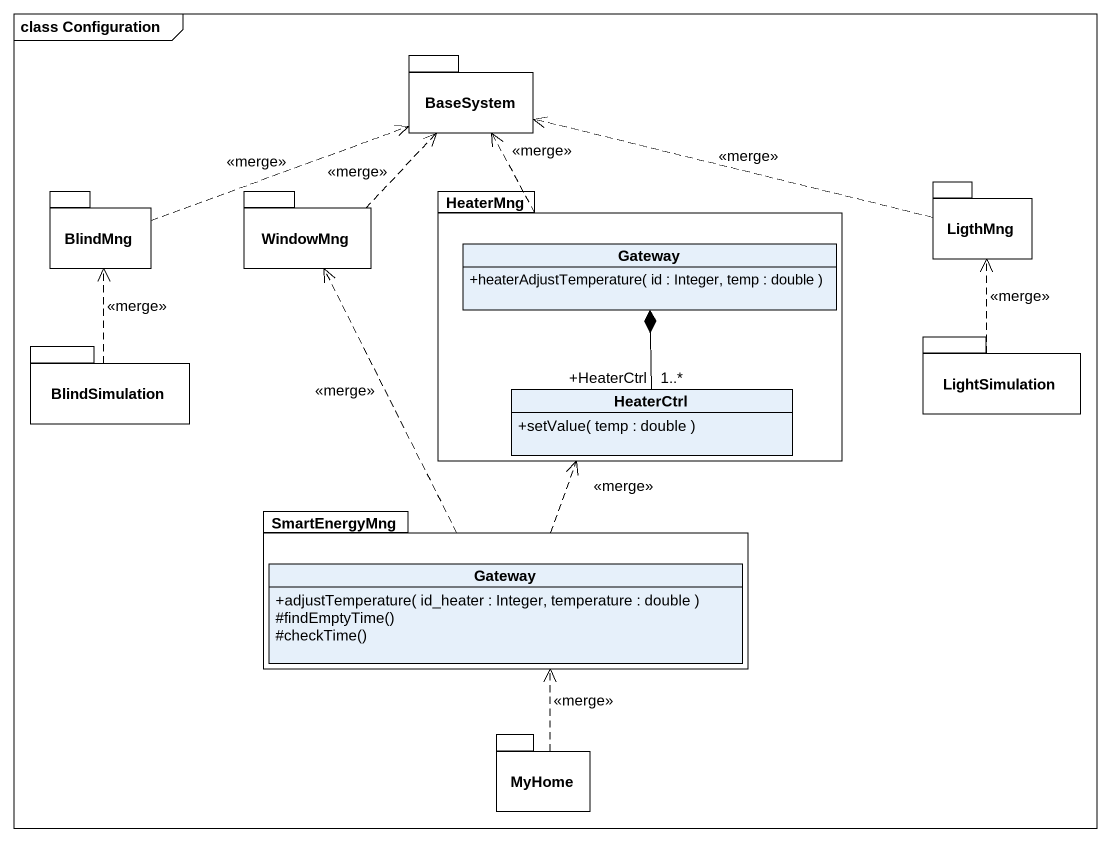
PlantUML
@startuml
mainframe class Configuration
hide circle
hide empty members
skinparam classAttributeIconSize 0
package BaseSystem #FFFFFF {
}
package BlindMng #FFFFFF {
}
package WindowMng #FFFFFF {
}
package HeaterMng #FFFFFF {
  class Gateway {
    +heaterAdjustTemperature( id : Integer, temp : double )
  }
  class HeaterCtrl {
    +setValue( temp : double )
  }
}
package LigthMng #FFFFFF {
}
package BlindSimulation #FFFFFF {
}
package LightSimulation #FFFFFF {
}
package SmartEnergyMng #FFFFFF {
  class "Gateway" as Gateway_2 {
    +adjustTemperature( id_heater : Integer, temperature : double )
    #findEmptyTime()
    #checkTime()
  }
}
package MyHome #FFFFFF {
}
BlindMng .right.> BaseSystem : <<merge>>
WindowMng .up.> BaseSystem : <<merge>>
HeaterMng .up.> BaseSystem : <<merge>>
LigthMng .left.> BaseSystem : <<merge>>
Gateway *-- "+HeaterCtrl\n1..*" HeaterCtrl
BlindSimulation .up.> BlindMng : <<merge>>
LightSimulation .up.> LigthMng : <<merge>>
SmartEnergyMng .up.> WindowMng : <<merge>>
SmartEnergyMng .up.> HeaterMng : <<merge>>
MyHome .up.> SmartEnergyMng : <<merge>>
@enduml
